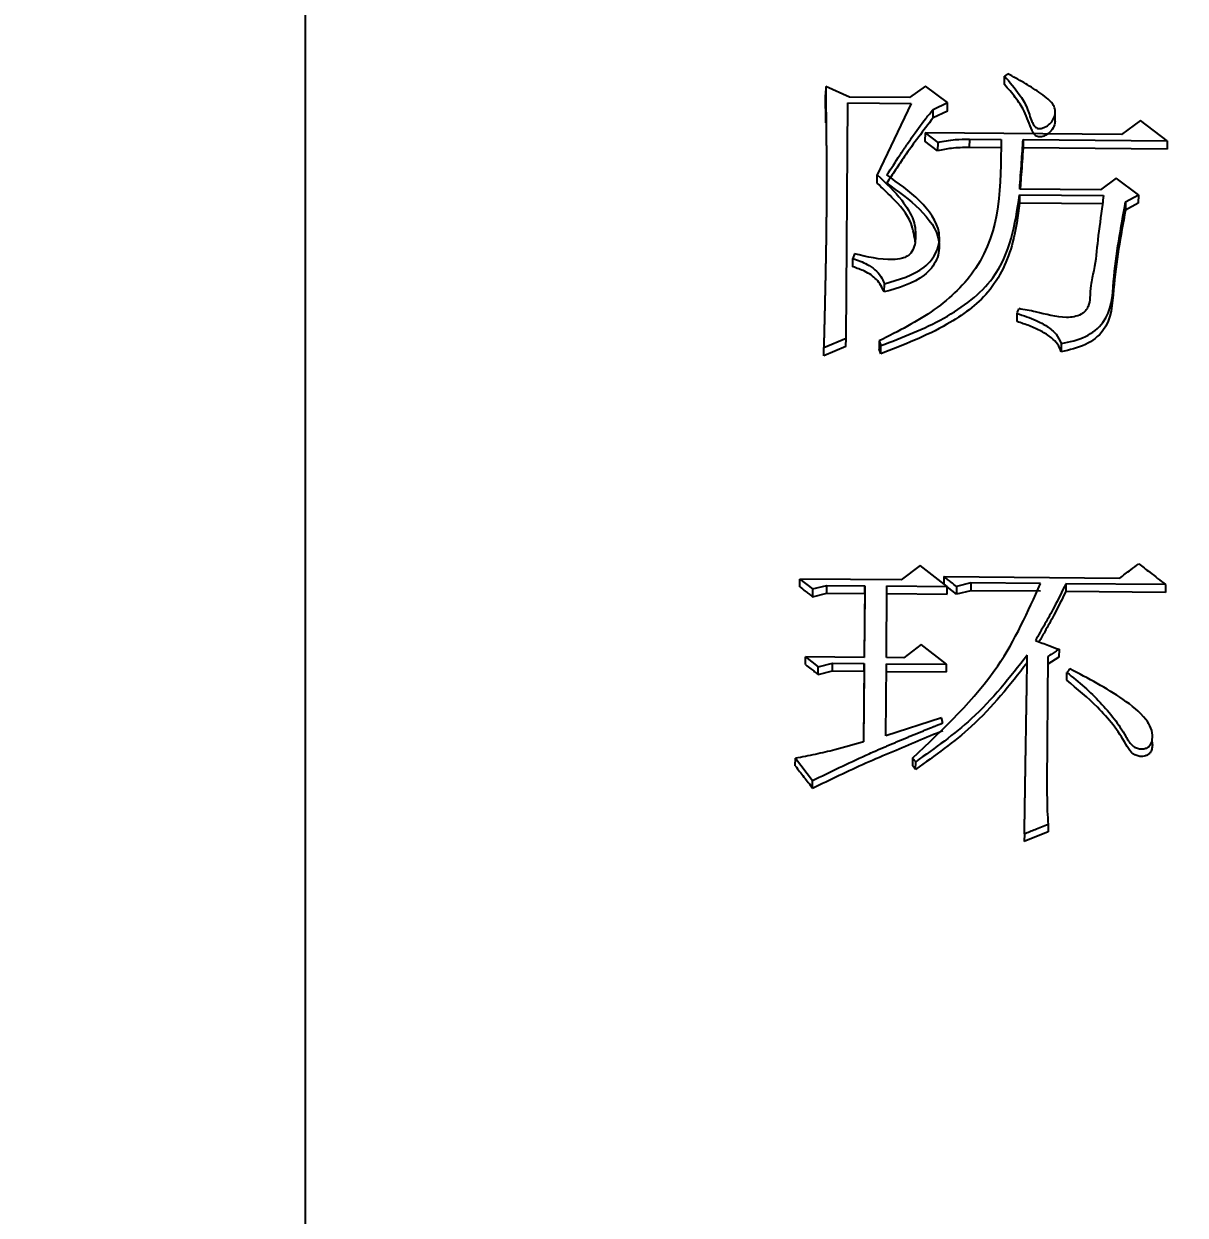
# Model space of a CAD drawing. Header units: millimetres. Extents: x 1726 to 4771, y 590 to 2743.
# Drawn here: x 2452.31 to 2460.25, y 2301.27 to 2309.4 of the extents above; entities that cross this region are included whole.
import ezdxf

# ---------------------------------------------------------------- set-up
doc = ezdxf.new("R2010")
doc.units = ezdxf.units.MM
doc.layers.add('AM_5', color=3, linetype='Continuous', lineweight=25)
doc.styles.add('SLDTEXTSTYLE1', font='txt.shx', dxfattribs={"width": 0.7, "bigfont": 'gbcbig.shx'})
doc.dimstyles.new('SLDDIMSTYLE12$0', dxfattribs={"dimtxt": 12, "dimasz": 10, "dimexe": 0, "dimexo": 0.0625, "dimgap": 0.875, "dimtad": 1, "dimdec": 1, "dimlfac": 1.8, "dimrnd": 1e-09, "dimzin": 12, "dimdsep": 46, "dimtxsty": 'SLDTEXTSTYLE1', "dimcen": 0.09, "dimdle": 8.16, "dimclrd": 3, "dimclre": 3, "dimadec": 0, "dimazin": 3, "dimtfac": 1, "dimtdec": 1, "dimtofl": 0, "dimtmove": 0, "dimatfit": 3, "dimfxl": 0, "dimfrac": 2, "dimtolj": 1, "dimlwd": 5, "dimlwe": 5, "dimarcsym": 0})

# ---------------------------------------------------------------- blocks, each defined once
blk = doc.blocks.new('*D50')
at = {"layer": 'AM_5', "color": 3, "lineweight": 5, "transparency": 16777216}
blk.add_line((2709.5179, 2483.6796), (2315.1182, 2483.6796), dxfattribs=at)
at = {"layer": 'AM_5', "color": 3, "linetype": 'Continuous', "lineweight": 5, "transparency": 16777216}
for p, q in [((2315.1182, 2473.6796), (2315.1182, 2159.8939)), ((2721.1936, 2149.8939), (2315.1182, 2149.8939))]:
    blk.add_line(p, q, dxfattribs=at)
at = {"layer": 'AM_5', "color": 3, "transparency": 16777216}
for points in [[(2313.4515, 2473.6796), (2316.7848, 2473.6796), (2315.1182, 2483.6796)], [(2313.4515, 2159.8939), (2316.7848, 2159.8939), (2315.1182, 2149.8939)]]:
    blk.add_solid(points, dxfattribs=at)
at = {"layer": 'Defpoints', "color": 0, "transparency": 16777216}
for p in [(2709.5804, 2483.6796), (2315.1182, 2149.8939), (2721.2561, 2149.8939)]:
    blk.add_point(p, dxfattribs=at)
at = {"layer": 'AM_5', "color": 0, "transparency": 16777216, "insert": (2300.5289, 2316.7867), "char_height": 12, "attachment_point": 5, "rotation": 90, "style": 'SLDTEXTSTYLE1'}
blk.add_mtext('\\A1;{\\H2.28571x;335}', dxfattribs=at)

msp = doc.modelspace()

# ---------------------------------------------------------------- linework, layer by layer
at = {"color": 7, "linetype": 'Continuous', "lineweight": 25}
for p, q in [((2454.2371, 2279.2009), (2454.2371, 2338.3168)), ((2459.0361, 2309.0618), (2459.0142, 2309.046)), ((2457.7914, 2308.9763), (2457.7908, 2308.9185)), ((2457.9531, 2308.9029), (2457.7914, 2308.9763)), ((2458.4729, 2308.9786), (2458.3642, 2308.8995)), ((2458.6235, 2308.8654), (2458.4729, 2308.9786)), ((2457.7922, 2308.726), (2457.7908, 2308.9185)), ((2458.3642, 2308.8995), (2457.9531, 2308.9029)), ((2457.9303, 2307.2562), (2457.942, 2308.863)), ((2457.942, 2308.863), (2458.3747, 2308.8594)), ((2458.3747, 2308.8594), (2458.144, 2308.3717)), ((2458.5253, 2308.7606), (2458.5258, 2308.8181)), ((2458.623, 2308.8078), (2458.5253, 2308.7606)), ((2458.5258, 2308.8181), (2458.6235, 2308.8654)), ((2458.623, 2308.8078), (2458.6235, 2308.8654)), ((2459.3595, 2308.7389), (2459.3601, 2308.7967)), ((2459.9424, 2308.7423), (2459.8119, 2308.6472)), ((2460.1253, 2308.6044), (2459.9424, 2308.7423)), ((2458.4706, 2308.6583), (2458.47, 2308.601)), ((2458.4706, 2308.6583), (2458.5567, 2308.5934)), ((2459.8119, 2308.6472), (2458.4706, 2308.6583)), ((2458.5561, 2308.5361), (2458.47, 2308.601)), ((2458.5567, 2308.5934), (2458.5561, 2308.5361)), ((2458.7732, 2308.6157), (2458.7726, 2308.5584)), ((2458.7732, 2308.6157), (2458.9895, 2308.6139)), ((2459.141, 2308.6126), (2459.1404, 2308.5553)), ((2459.141, 2308.6126), (2460.1253, 2308.6044)), ((2460.1253, 2308.6044), (2460.1247, 2308.5471)), ((2458.9889, 2308.5566), (2458.7726, 2308.5584)), ((2460.1247, 2308.5471), (2459.1404, 2308.5553)), ((2458.1434, 2308.3148), (2458.144, 2308.3717)), ((2459.7773, 2308.3501), (2459.6685, 2308.2705)), ((2459.9279, 2308.2361), (2459.7773, 2308.3501)), ((2459.6685, 2308.2705), (2459.1169, 2308.2751)), ((2459.841, 2308.1885), (2459.9279, 2308.2361)), ((2459.9279, 2308.2361), (2459.9273, 2308.1793)), ((2459.1165, 2308.2348), (2459.116, 2308.178)), ((2459.6892, 2308.1733), (2459.116, 2308.178)), ((2459.1165, 2308.2348), (2459.6898, 2308.23)), ((2459.841, 2308.1885), (2459.8404, 2308.1317)), ((2459.9273, 2308.1793), (2459.8404, 2308.1317)), ((2458.5676, 2307.8818), (2458.5682, 2307.9383)), ((2457.9886, 2307.8322), (2457.9775, 2307.7999)), ((2457.977, 2307.7437), (2457.9775, 2307.7999)), ((2458.192, 2307.572), (2458.1926, 2307.6279)), ((2459.0992, 2307.3698), (2459.0998, 2307.4255)), ((2457.9297, 2307.2007), (2457.7778, 2307.1369)), ((2457.7778, 2307.1369), (2457.7784, 2307.1923)), ((2457.7784, 2307.1923), (2457.9303, 2307.2562)), ((2457.9297, 2307.2007), (2457.9303, 2307.2562)), ((2458.1673, 2307.1499), (2458.1567, 2307.1825)), ((2458.1573, 2307.238), (2458.1679, 2307.2054)), ((2458.1673, 2307.1499), (2458.1679, 2307.2054)), ((2459.4012, 2307.2196), (2459.4006, 2307.1641)), ((2458.4381, 2305.7038), (2458.3076, 2305.6056)), ((2458.6209, 2305.5616), (2458.4381, 2305.7038)), ((2457.6147, 2305.558), (2457.6153, 2305.6113)), ((2457.6153, 2305.6113), (2457.7013, 2305.5444)), ((2458.3076, 2305.6056), (2457.6153, 2305.6113)), ((2457.7013, 2305.5444), (2457.7989, 2305.5684)), ((2457.7983, 2305.5151), (2457.7989, 2305.5684)), ((2457.7989, 2305.5684), (2458.0585, 2305.5662)), ((2458.0585, 2305.5662), (2458.0548, 2305.0764)), ((2458.0579, 2305.5129), (2458.0585, 2305.5662)), ((2458.2063, 2305.0751), (2458.2099, 2305.565)), ((2458.2099, 2305.565), (2458.6209, 2305.5616)), ((2458.5998, 2305.628), (2458.5993, 2305.5784)), ((2458.5998, 2305.628), (2459.8005, 2305.618)), ((2458.6853, 2305.5077), (2458.6209, 2305.5578)), ((2458.6859, 2305.561), (2458.6853, 2305.5077)), ((2458.7834, 2305.5851), (2458.6859, 2305.561)), ((2459.2593, 2305.5811), (2458.7834, 2305.5851)), ((2459.4324, 2305.5797), (2459.4318, 2305.5263)), ((2460.1139, 2305.574), (2459.4324, 2305.5797)), ((2460.1139, 2305.574), (2460.1133, 2305.5207)), ((2457.7013, 2305.5444), (2457.7008, 2305.4911)), ((2457.7008, 2305.4911), (2457.7983, 2305.5151)), ((2457.7983, 2305.5151), (2458.0579, 2305.5129)), ((2458.0579, 2305.5129), (2458.0547, 2305.0764)), ((2458.2093, 2305.5117), (2458.6204, 2305.5083)), ((2458.7828, 2305.5317), (2458.6853, 2305.5077)), ((2459.2587, 2305.5278), (2458.7828, 2305.5317)), ((2460.1133, 2305.5207), (2459.4318, 2305.5263)), ((2458.4449, 2305.1646), (2458.3253, 2305.0741)), ((2458.617, 2305.0301), (2458.4449, 2305.1646)), ((2457.6541, 2305.027), (2457.6546, 2305.0797)), ((2457.6546, 2305.0797), (2457.7407, 2305.0124)), ((2458.0548, 2305.0764), (2457.6546, 2305.0797)), ((2458.3253, 2305.0741), (2458.2063, 2305.0751)), ((2459.3097, 2305.0826), (2459.3033, 2304.2137)), ((2459.3853, 2305.0791), (2459.3092, 2305.0299)), ((2459.3858, 2305.1319), (2459.3853, 2305.0791)), ((2457.7401, 2304.9598), (2457.7407, 2305.0124)), ((2457.7401, 2304.9598), (2457.8376, 2304.9839)), ((2457.7407, 2305.0124), (2457.8382, 2305.0365)), ((2457.8376, 2304.9839), (2457.8382, 2305.0365)), ((2457.8376, 2304.9839), (2458.054, 2304.9821)), ((2457.8382, 2305.0365), (2458.0545, 2305.0348)), ((2458.054, 2304.9821), (2458.0504, 2304.5005)), ((2458.0545, 2305.0348), (2458.0506, 2304.5006)), ((2458.054, 2304.9821), (2458.0545, 2305.0348)), ((2458.2023, 2304.5411), (2458.206, 2305.0335)), ((2458.206, 2305.0335), (2458.617, 2305.0301)), ((2458.2054, 2304.9809), (2458.6165, 2304.9775)), ((2459.4383, 2304.9209), (2459.4389, 2304.9734)), ((2458.5818, 2304.6634), (2458.2023, 2304.5411)), ((2458.5924, 2304.6299), (2458.5818, 2304.6634)), ((2459.9956, 2304.6245), (2459.9957, 2304.63)), ((2457.584, 2304.3355), (2457.5846, 2304.3872)), ((2457.5846, 2304.3872), (2457.7024, 2304.2354)), ((2458.3851, 2304.389), (2458.3845, 2304.3372)), ((2458.4059, 2304.312), (2458.3845, 2304.3372)), ((2458.3851, 2304.389), (2458.4065, 2304.3637)), ((2458.4059, 2304.312), (2458.4065, 2304.3637)), ((2457.7019, 2304.1838), (2457.7024, 2304.2354)), ((2459.312, 2303.9364), (2459.3115, 2303.8852)), ((2459.3115, 2303.8852), (2459.1487, 2303.8193)), ((2459.1493, 2303.8705), (2459.1487, 2303.8193))]:
    msp.add_line(p, q, dxfattribs=at)
at = {"color": 7, "linetype": 'Continuous', "lineweight": 25, "flags": 128}
for points in [[(2459.0136, 2308.9881), (2459.0138, 2309.0084), (2459.014, 2309.0272), (2459.0142, 2309.046)], [(2458.1573, 2307.238), (2458.1571, 2307.2155), (2458.1569, 2307.199), (2458.1567, 2307.1825)], [(2458.6204, 2305.5083), (2458.6207, 2305.5349), (2458.6209, 2305.5616)], [(2458.7834, 2305.5851), (2458.7832, 2305.5717), (2458.7831, 2305.5584), (2458.7828, 2305.5317)], [(2458.6165, 2304.9775), (2458.6166, 2304.9907), (2458.6168, 2305.0104), (2458.617, 2305.0301)], [(2459.4605, 2304.998), (2459.4496, 2304.9857), (2459.4388, 2304.9734)]]:
    msp.add_lwpolyline(points, dxfattribs=at)
at = {"color": 7, "linetype": 'Continuous', "lineweight": 25}
for points, knots in [([(2459.0142, 2309.046), (2459.0489, 2309.0051), (2459.1067, 2308.937), (2459.171, 2308.8322), (2459.189, 2308.758), (2459.2108, 2308.7137), (2459.2231, 2308.6988), (2459.2353, 2308.6906), (2459.2489, 2308.6873), (2459.2672, 2308.6887), (2459.294, 2308.6981), (2459.3247, 2308.7186), (2459.3493, 2308.7513), (2459.361, 2308.787), (2459.3609, 2308.8231), (2459.3302, 2308.8789), (2459.2502, 2308.9358), (2459.146, 2309.003), (2459.0728, 2309.0422), (2459.0361, 2309.0618)], [0, 0, 0, 0, 0.156412, 0.260868, 0.365462, 0.392662, 0.410241, 0.42134, 0.432549, 0.445637, 0.467959, 0.506678, 0.545841, 0.586947, 0.621916, 0.6571, 0.775363, 0.887354, 1, 1, 1, 1]), ([(2457.7914, 2308.9763), (2457.7916, 2308.9611), (2457.7919, 2308.9384), (2457.7923, 2308.9081), (2457.7925, 2308.8854), (2457.7928, 2308.8627), (2457.7931, 2308.8399), (2457.7934, 2308.8172), (2457.7936, 2308.7944), (2457.7939, 2308.7717), (2457.7942, 2308.7413), (2457.7946, 2308.7109), (2457.7949, 2308.6806), (2457.7951, 2308.6578), (2457.7954, 2308.6274), (2457.7956, 2308.597), (2457.7959, 2308.5666), (2457.7961, 2308.5438), (2457.7962, 2308.5209), (2457.7964, 2308.4905), (2457.7966, 2308.4601), (2457.7967, 2308.4296), (2457.7968, 2308.4068), (2457.7968, 2308.3839), (2457.7969, 2308.3534), (2457.7969, 2308.3229), (2457.7969, 2308.2924), (2457.7969, 2308.2734), (2457.7968, 2308.2581), (2457.7968, 2308.2467), (2457.7968, 2308.2352), (2457.7967, 2308.2199), (2457.7967, 2308.2047), (2457.7966, 2308.1894), (2457.7965, 2308.178), (2457.7965, 2308.1665), (2457.7964, 2308.155), (2457.7963, 2308.1436), (2457.7963, 2308.134), (2457.7962, 2308.1264), (2457.7962, 2308.1207), (2457.7961, 2308.113), (2457.796, 2308.1054), (2457.796, 2308.0977), (2457.7959, 2308.0901), (2457.7958, 2308.0805), (2457.7957, 2308.0691), (2457.7956, 2308.0538), (2457.7954, 2308.0385), (2457.7952, 2308.0232), (2457.7951, 2308.0117), (2457.7949, 2307.9964), (2457.7947, 2307.9773), (2457.7944, 2307.9543), (2457.7941, 2307.9314), (2457.7938, 2307.9084), (2457.7933, 2307.8778), (2457.7928, 2307.8471), (2457.7923, 2307.8165), (2457.7919, 2307.7935), (2457.7915, 2307.7705), (2457.7909, 2307.7398), (2457.7903, 2307.7091), (2457.7897, 2307.6784), (2457.7892, 2307.6554), (2457.7888, 2307.6323), (2457.7881, 2307.6016), (2457.7874, 2307.5709), (2457.7867, 2307.5401), (2457.7862, 2307.5171), (2457.7855, 2307.4863), (2457.7848, 2307.4555), (2457.7841, 2307.4248), (2457.7835, 2307.4017), (2457.783, 2307.3786), (2457.7822, 2307.3478), (2457.7815, 2307.317), (2457.7807, 2307.2861), (2457.7801, 2307.263), (2457.7793, 2307.2317), (2457.7788, 2307.2082), (2457.7784, 2307.1923)], [0, 0, 0, 0, 0.025705, 0.038557, 0.05141, 0.064262, 0.077115, 0.089967, 0.102819, 0.115672, 0.128524, 0.154229, 0.167082, 0.179934, 0.192786, 0.218491, 0.231344, 0.244196, 0.257049, 0.269901, 0.295606, 0.308458, 0.321311, 0.334163, 0.347016, 0.37272, 0.385573, 0.398425, 0.404851, 0.411278, 0.417704, 0.42413, 0.436983, 0.443409, 0.449835, 0.456261, 0.462687, 0.469114, 0.47554, 0.478753, 0.481966, 0.485179, 0.491605, 0.494818, 0.498032, 0.504458, 0.510884, 0.51731, 0.530163, 0.536589, 0.543015, 0.549441, 0.562294, 0.575146, 0.587999, 0.600851, 0.613703, 0.639408, 0.652261, 0.665113, 0.677966, 0.690818, 0.716523, 0.729375, 0.742228, 0.75508, 0.767932, 0.793637, 0.80649, 0.819342, 0.832195, 0.857899, 0.870752, 0.883604, 0.896457, 0.909309, 0.935014, 0.947866, 0.960719, 0.973571, 1, 1, 1, 1]), ([(2459.3583, 2308.7389), (2459.3582, 2308.7344), (2459.358, 2308.7145), (2459.3418, 2308.6806), (2459.3101, 2308.6502), (2459.2796, 2308.6351), (2459.2592, 2308.6304), (2459.2442, 2308.6304), (2459.2306, 2308.6352), (2459.2142, 2308.6492), (2459.1837, 2308.7072), (2459.16, 2308.7985), (2459.0885, 2308.9017), (2459.0387, 2308.9592), (2459.0136, 2308.9881)], [0, 0, 0, 0, 0.023832, 0.105458, 0.185581, 0.232693, 0.257626, 0.277034, 0.296636, 0.31991, 0.377498, 0.626125, 0.811859, 1, 1, 1, 1]), ([(2458.2089, 2308.3712), (2458.2388, 2308.4163), (2458.2725, 2308.4671), (2458.3102, 2308.5234), (2458.3196, 2308.5374), (2458.3291, 2308.5515), (2458.3385, 2308.5655), (2458.348, 2308.5795), (2458.3614, 2308.5991), (2458.4013, 2308.658), (2458.4566, 2308.7346), (2458.5088, 2308.7976), (2458.5258, 2308.8181)], [0, 0, 0, 0, 0.297523, 0.334713, 0.371903, 0.390498, 0.427688, 0.464879, 0.483474, 0.557855, 0.855503, 1, 1, 1, 1]), ([(2458.5253, 2308.7606), (2458.4586, 2308.6736), (2458.3694, 2308.5573), (2458.2691, 2308.4058), (2458.2286, 2308.3448), (2458.2083, 2308.3143)], [0, 0, 0, 0, 0.597119, 0.798557, 1, 1, 1, 1]), ([(2458.9895, 2308.6139), (2458.9891, 2308.3022), (2458.9884, 2307.8634), (2458.5433, 2307.4325), (2458.2873, 2307.3035), (2458.1573, 2307.238)], [0, 0, 0, 0, 0.546872, 0.769893, 1, 1, 1, 1]), ([(2458.5567, 2308.5934), (2458.5965, 2308.601), (2458.6677, 2308.6147), (2458.7409, 2308.6154), (2458.7732, 2308.6157)], [0, 0, 0, 0, 0.558835, 1, 1, 1, 1]), ([(2459.1169, 2308.2751), (2459.119, 2308.3057), (2459.1234, 2308.3669), (2459.1314, 2308.4794), (2459.1373, 2308.5613), (2459.141, 2308.6126)], [0, 0, 0, 0, 0.2714755, 0.542951, 1, 1, 1, 1]), ([(2458.7726, 2308.5584), (2458.7315, 2308.5578), (2458.6582, 2308.5567), (2458.5872, 2308.5424), (2458.5561, 2308.5361)], [0, 0, 0, 0, 0.561085, 1, 1, 1, 1]), ([(2459.1404, 2308.5553), (2459.136, 2308.4943), (2459.1298, 2308.4077), (2459.1231, 2308.3142), (2459.1208, 2308.2818), (2459.1203, 2308.2751)], [0, 0, 0, 0, 0.6536726, 0.9280181, 1, 1, 1, 1]), ([(2458.144, 2308.3717), (2458.2029, 2308.316), (2458.3027, 2308.2216), (2458.3978, 2308.0709), (2458.4102, 2307.959), (2458.3987, 2307.884), (2458.3805, 2307.8414), (2458.3488, 2307.8141), (2458.3062, 2307.7978), (2458.1828, 2307.7858), (2458.0749, 2307.8116), (2457.9886, 2307.8322)], [0, 0, 0, 0, 0.237031, 0.40138, 0.534635, 0.589033, 0.643886, 0.675792, 0.707579, 0.7663, 1, 1, 1, 1]), ([(2458.1926, 2307.6279), (2458.292, 2307.6562), (2458.4421, 2307.6988), (2458.561, 2307.8452), (2458.5823, 2308.0176), (2458.4392, 2308.2075), (2458.2867, 2308.3159), (2458.2089, 2308.3712)], [0, 0, 0, 0, 0.25015, 0.377758, 0.502112, 0.745934, 1, 1, 1, 1]), ([(2458.4043, 2307.9041), (2458.3981, 2307.9503), (2458.3825, 2308.0663), (2458.2663, 2308.1993), (2458.1773, 2308.2829), (2458.1434, 2308.3148)], [0, 0, 0, 0, 0.290895, 0.730122, 1, 1, 1, 1]), ([(2458.2083, 2308.3143), (2458.2861, 2308.259), (2458.4386, 2308.1508), (2458.5817, 2307.9611), (2458.5604, 2307.7889), (2458.4414, 2307.6427), (2458.2914, 2307.6001), (2458.192, 2307.572)], [0, 0, 0, 0, 0.2541019, 0.4978553, 0.6221436, 0.7497305, 1, 1, 1, 1]), ([(2459.116, 2308.178), (2459.1039, 2308.0885), (2459.0755, 2307.8779), (2458.9391, 2307.5672), (2458.5944, 2307.3155), (2458.3226, 2307.2101), (2458.1673, 2307.1499)], [0, 0, 0, 0, 0.1965767, 0.4622751, 0.6927236, 1, 1, 1, 1]), ([(2458.1679, 2307.2054), (2458.315, 2307.2615), (2458.6045, 2307.372), (2459.0347, 2307.6988), (2459.0858, 2308.0335), (2459.1165, 2308.2348)], [0, 0, 0, 0, 0.2918042, 0.5741123, 1, 1, 1, 1]), ([(2459.6898, 2308.23), (2459.6874, 2308.2099), (2459.6755, 2308.1089), (2459.6482, 2307.9393), (2459.6355, 2307.7533), (2459.5993, 2307.6235), (2459.5986, 2307.5406), (2459.591, 2307.4811), (2459.5685, 2307.4417), (2459.5346, 2307.4165), (2459.4894, 2307.4006), (2459.3817, 2307.3934), (2459.2577, 2307.432), (2459.1491, 2307.4513), (2459.1109, 2307.4581)], [0, 0, 0, 0, 0.0512818, 0.2563597, 0.4317537, 0.5194595, 0.5894557, 0.6395455, 0.6680942, 0.6967765, 0.7323093, 0.7684979, 0.9188013, 1, 1, 1, 1]), ([(2459.4012, 2307.2196), (2459.4583, 2307.2317), (2459.5697, 2307.2555), (2459.7449, 2307.395), (2459.7579, 2307.7402), (2459.808, 2308.0105), (2459.841, 2308.1885)], [0, 0, 0, 0, 0.12954, 0.252639, 0.50766, 1, 1, 1, 1]), ([(2459.8404, 2308.1317), (2459.8074, 2307.954), (2459.7573, 2307.6841), (2459.7443, 2307.3393), (2459.569, 2307.1999), (2459.4577, 2307.1762), (2459.4006, 2307.1641)], [0, 0, 0, 0, 0.492224, 0.747194, 0.870344, 1, 1, 1, 1]), ([(2457.9775, 2307.7999), (2458.0112, 2307.7884), (2458.0663, 2307.7694), (2458.1292, 2307.7252), (2458.1704, 2307.6801), (2458.1853, 2307.6452), (2458.1926, 2307.6279)], [0, 0, 0, 0, 0.34974, 0.571287, 0.787704, 1, 1, 1, 1]), ([(2458.192, 2307.572), (2458.177, 2307.6017), (2458.1482, 2307.659), (2458.0644, 2307.7145), (2458.0043, 2307.7346), (2457.977, 2307.7437)], [0, 0, 0, 0, 0.371784, 0.714596, 1, 1, 1, 1]), ([(2459.0998, 2307.4255), (2459.1017, 2307.4309), (2459.1054, 2307.4418), (2459.1091, 2307.4526), (2459.1109, 2307.458)], [0, 0, 0, 0, 0.499996, 1, 1, 1, 1]), ([(2459.0998, 2307.4255), (2459.1437, 2307.4108), (2459.2155, 2307.3868), (2459.3048, 2307.3386), (2459.371, 2307.2877), (2459.3913, 2307.242), (2459.4012, 2307.2196)], [0, 0, 0, 0, 0.349071, 0.571765, 0.789358, 1, 1, 1, 1]), ([(2459.4006, 2307.1641), (2459.3937, 2307.1815), (2459.3796, 2307.2169), (2459.3304, 2307.2646), (2459.2644, 2307.3063), (2459.1841, 2307.3417), (2459.1276, 2307.3604), (2459.0992, 2307.3698)], [0, 0, 0, 0, 0.162317, 0.328828, 0.549463, 0.773777, 1, 1, 1, 1]), ([(2459.8005, 2305.618), (2459.813, 2305.6275), (2459.8381, 2305.6464), (2459.8816, 2305.6791), (2459.9126, 2305.7024), (2459.931, 2305.7162)], [0, 0, 0, 0, 0.288432, 0.576865, 1, 1, 1, 1]), ([(2459.931, 2305.7162), (2459.9558, 2305.697), (2459.9987, 2305.6636), (2460.0597, 2305.6162), (2460.0958, 2305.5881), (2460.1139, 2305.574)], [0, 0, 0, 0, 0.407194, 0.703597, 1, 1, 1, 1]), ([(2457.6147, 2305.558), (2457.627, 2305.5484), (2457.6475, 2305.5325), (2457.6762, 2305.5102), (2457.6926, 2305.4975), (2457.7008, 2305.4911)], [0, 0, 0, 0, 0.428608, 0.714304, 1, 1, 1, 1]), ([(2458.3851, 2304.389), (2458.598, 2304.5894), (2458.9751, 2304.9445), (2459.1731, 2305.388), (2459.2593, 2305.5811)], [0, 0, 0, 0, 0.564597, 1, 1, 1, 1]), ([(2458.6859, 2305.561), (2458.6736, 2305.5706), (2458.6531, 2305.5865), (2458.6244, 2305.6089), (2458.608, 2305.6216), (2458.5998, 2305.628)], [0, 0, 0, 0, 0.428361, 0.714181, 1, 1, 1, 1]), ([(2459.4324, 2305.5797), (2459.4061, 2305.5259), (2459.3608, 2305.4334), (2459.2894, 2305.3047), (2459.2458, 2305.2292), (2459.224, 2305.1914)], [0, 0, 0, 0, 0.409741, 0.70481, 1, 1, 1, 1]), ([(2459.4318, 2305.5263), (2459.4055, 2305.4726), (2459.3602, 2305.3802), (2459.297, 2305.2662), (2459.2619, 2305.2055), (2459.2486, 2305.1824)], [0, 0, 0, 0, 0.463043, 0.795886, 1, 1, 1, 1]), ([(2459.224, 2305.1914), (2459.2393, 2305.1858), (2459.2699, 2305.1745), (2459.3239, 2305.1547), (2459.3625, 2305.1405), (2459.3858, 2305.1319)], [0, 0, 0, 0, 0.283862, 0.567725, 1, 1, 1, 1]), ([(2459.1691, 2305.0921), (2459.0499, 2304.9405), (2458.8353, 2304.6674), (2458.5384, 2304.4572), (2458.4065, 2304.3637)], [0, 0, 0, 0, 0.555449, 1, 1, 1, 1]), ([(2459.1493, 2303.8705), (2459.1494, 2303.8785), (2459.1498, 2303.9028), (2459.1503, 2303.9351), (2459.151, 2303.9754), (2459.1516, 2304.0158), (2459.1523, 2304.0561), (2459.1529, 2304.0964), (2459.1534, 2304.1287), (2459.1541, 2304.169), (2459.1547, 2304.2093), (2459.1553, 2304.2495), (2459.156, 2304.2898), (2459.1565, 2304.322), (2459.1571, 2304.3622), (2459.1577, 2304.3943), (2459.1583, 2304.4345), (2459.1589, 2304.4747), (2459.1596, 2304.5149), (2459.1603, 2304.555), (2459.1608, 2304.5871), (2459.1614, 2304.6273), (2459.1621, 2304.6674), (2459.1628, 2304.7075), (2459.1634, 2304.7476), (2459.164, 2304.7796), (2459.1646, 2304.8197), (2459.1652, 2304.8517), (2459.1659, 2304.8917), (2459.1664, 2304.9237), (2459.1671, 2304.9637), (2459.1679, 2305.0172), (2459.1687, 2305.0626), (2459.1692, 2305.0921)], [0, 0, 0, 0, 0.019729, 0.059186, 0.078915, 0.118372, 0.157829, 0.177558, 0.217015, 0.236744, 0.276201, 0.315659, 0.335387, 0.374845, 0.394573, 0.43403, 0.453759, 0.493216, 0.532674, 0.552402, 0.59186, 0.611588, 0.651046, 0.690503, 0.710232, 0.749689, 0.769418, 0.808875, 0.828604, 0.868061, 0.88779, 0.927247, 1, 1, 1, 1]), ([(2459.3858, 2305.1319), (2459.3795, 2305.1278), (2459.3636, 2305.1175), (2459.3383, 2305.1011), (2459.3192, 2305.0888), (2459.3097, 2305.0826)], [0, 0, 0, 0, 0.250001, 0.6250002, 1, 1, 1, 1]), ([(2457.6541, 2305.027), (2457.6664, 2305.0174), (2457.6868, 2305.0014), (2457.7155, 2304.979), (2457.7319, 2304.9662), (2457.7401, 2304.9598)], [0, 0, 0, 0, 0.428608, 0.714304, 1, 1, 1, 1]), ([(2459.1686, 2305.0394), (2459.0493, 2304.8879), (2458.8347, 2304.6152), (2458.5379, 2304.4053), (2458.4059, 2304.312)], [0, 0, 0, 0, 0.555388, 1, 1, 1, 1]), ([(2459.4389, 2304.9734), (2459.4795, 2304.9406), (2459.5989, 2304.8443), (2459.7374, 2304.6976), (2459.8325, 2304.5585), (2459.87, 2304.4854), (2459.9072, 2304.4596), (2459.936, 2304.4514), (2459.964, 2304.4514), (2459.9881, 2304.4588), (2460.0064, 2304.4724), (2460.0201, 2304.4964), (2460.0268, 2304.5381), (2460.0185, 2304.595), (2459.9569, 2304.6904), (2459.8273, 2304.7917), (2459.6471, 2304.9), (2459.5228, 2304.9652), (2459.4605, 2304.9979)], [0, 0, 0, 0, 0.0956499, 0.280795, 0.3732438, 0.4196616, 0.4364616, 0.4532998, 0.4704655, 0.4833894, 0.4963872, 0.5108414, 0.5358972, 0.5798015, 0.6229613, 0.7507475, 0.8750173, 1, 1, 1, 1]), ([(2460.0194, 2304.5064), (2460.0213, 2304.4974), (2460.0253, 2304.4783), (2460.0205, 2304.4505), (2460.0108, 2304.4271), (2459.9953, 2304.4116), (2459.9768, 2304.4029), (2459.9546, 2304.3991), (2459.929, 2304.4009), (2459.9022, 2304.4099), (2459.8684, 2304.4361), (2459.8047, 2304.5572), (2459.6685, 2304.7313), (2459.5108, 2304.8611), (2459.4383, 2304.9209)], [0, 0, 0, 0, 0.032814, 0.06975, 0.099919, 0.120939, 0.141971, 0.163767, 0.189814, 0.219905, 0.250578, 0.32748, 0.690565, 1, 1, 1, 1]), ([(2457.7019, 2304.1838), (2457.8222, 2304.2425), (2458.0027, 2304.3305), (2458.2459, 2304.4326), (2458.4213, 2304.5067), (2458.535, 2304.5541), (2458.5919, 2304.5778)], [0, 0, 0, 0, 0.414296, 0.62139, 0.810694, 1, 1, 1, 1]), ([(2457.7024, 2304.2354), (2457.8224, 2304.2945), (2457.9574, 2304.361), (2458.1034, 2304.4256), (2458.1342, 2304.4391), (2458.1574, 2304.4491), (2458.1805, 2304.4591), (2458.1998, 2304.4674), (2458.2192, 2304.4757), (2458.2347, 2304.4823), (2458.2502, 2304.4888), (2458.2618, 2304.4938), (2458.2734, 2304.4987), (2458.289, 2304.5052), (2458.3045, 2304.5117), (2458.32, 2304.5182), (2458.3317, 2304.5231), (2458.3434, 2304.5279), (2458.3589, 2304.5344), (2458.3745, 2304.5408), (2458.3901, 2304.5472), (2458.4018, 2304.552), (2458.4174, 2304.5585), (2458.4329, 2304.5649), (2458.4485, 2304.5712), (2458.4602, 2304.576), (2458.4719, 2304.5808), (2458.4837, 2304.5856), (2458.4954, 2304.5904), (2458.5051, 2304.5944), (2458.5129, 2304.5975), (2458.5188, 2304.5999), (2458.5246, 2304.6023), (2458.5324, 2304.6055), (2458.5402, 2304.6087), (2458.5481, 2304.6118), (2458.5539, 2304.6142), (2458.5598, 2304.6166), (2458.5676, 2304.6198), (2458.5754, 2304.623), (2458.5843, 2304.6266), (2458.5893, 2304.6286), (2458.5924, 2304.6299)], [0, 0, 0, 0, 0.414083, 0.465835, 0.49171, 0.517586, 0.543462, 0.569338, 0.582276, 0.608151, 0.621089, 0.634027, 0.646965, 0.659903, 0.685779, 0.698716, 0.711654, 0.724592, 0.73753, 0.763406, 0.776344, 0.789282, 0.802219, 0.828095, 0.841033, 0.853971, 0.866909, 0.879847, 0.892784, 0.905722, 0.912191, 0.91866, 0.925129, 0.931598, 0.944536, 0.951005, 0.957474, 0.963943, 0.970412, 0.98335, 0.989818, 1, 1, 1, 1]), ([(2458.0506, 2304.5006), (2457.9857, 2304.4813), (2457.8769, 2304.449), (2457.7205, 2304.4137), (2457.6299, 2304.3961), (2457.5846, 2304.3872)], [0, 0, 0, 0, 0.424962, 0.712284, 1, 1, 1, 1]), ([(2457.584, 2304.3355), (2457.6037, 2304.3102), (2457.6331, 2304.2723), (2457.6724, 2304.2217), (2457.6921, 2304.1964), (2457.7019, 2304.1838)], [0, 0, 0, 0, 0.5, 0.75, 1, 1, 1, 1]), ([(2459.3033, 2304.2137), (2459.3033, 2304.1808), (2459.3034, 2304.1182), (2459.3049, 2304.0257), (2459.3097, 2303.9662), (2459.312, 2303.9364)], [0, 0, 0, 0, 0.355817, 0.677713, 1, 1, 1, 1]), ([(2459.312, 2303.9364), (2459.297, 2303.9303), (2459.2669, 2303.9181), (2459.2126, 2303.8961), (2459.1734, 2303.8802), (2459.1493, 2303.8705)], [0, 0, 0, 0, 0.2775066, 0.5550131, 1, 1, 1, 1])]:
    msp.add_open_spline(points, degree=3, knots=knots, dxfattribs=at)

# ---------------------------------------------------------------- dimensions: what is measured, and where the dimension line sits
at = {"layer": 'AM_5'}
dim = msp.add_linear_dim(base=(2315.1182, 2149.8939), p1=(2709.5804, 2483.6796), p2=(2721.2561, 2149.8939), angle=90, text='{\\H2.28571x;335}', dimstyle='SLDDIMSTYLE12$0', override={"dimlfac": 1}, dxfattribs=at)
dim.commit()
dim.dimension.update_dxf_attribs({"geometry": '*D50', "text_midpoint": (2300.5289, 2316.7867)})

doc.saveas('drawing.dxf')
